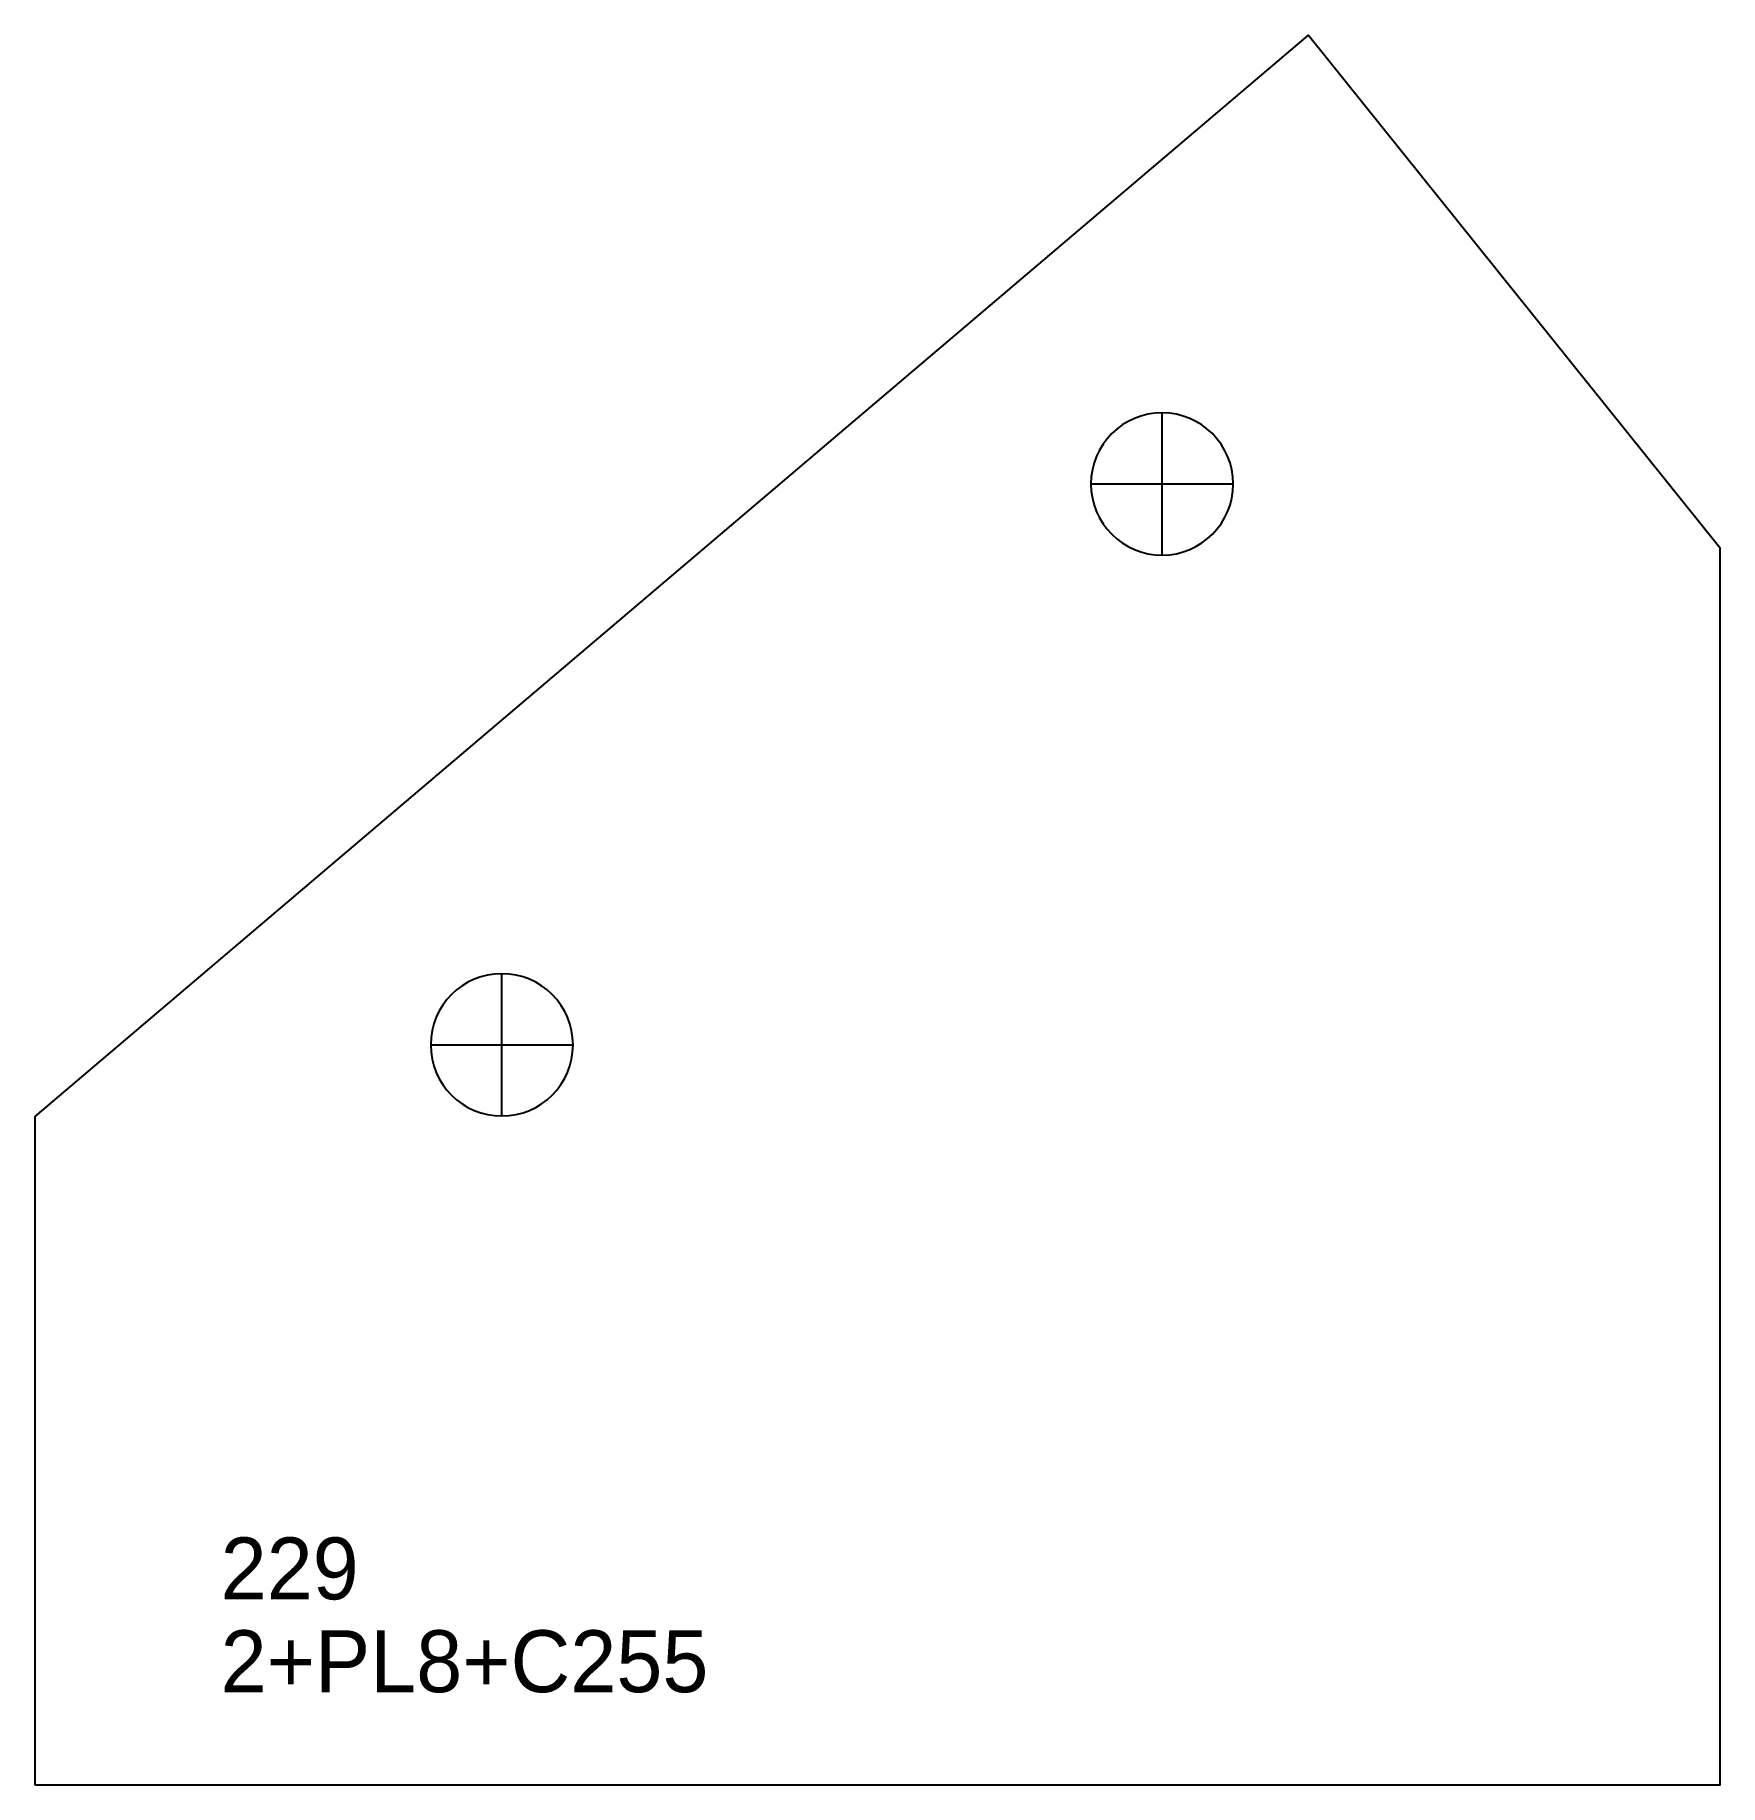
# Model space of a CAD drawing. Extents: x 0 to 272, y 0 to 283.
import ezdxf

# ---------------------------------------------------------------- set-up
doc = ezdxf.new("R2010")
doc.units = 0
for name, color, linetype in [('22', 7, 'CONTINUOUS'), ('CUT', 7, 'CONTINUOUS'), ('SCRIBE', 3, 'CONTINUOUS'), ('TEXT', 7, 'CONTINUOUS')]:
    doc.layers.add(name, color=color, linetype=linetype)

msp = doc.modelspace()

# ---------------------------------------------------------------- linework, layer by layer
at = {"layer": '22', "color": 7, "linetype": 'CONTINUOUS'}
for p, q in [((182.13, 198.76), (182.13, 221.76)), ((170.63, 210.26), (193.63, 210.26)), ((75.44, 108.12), (75.44, 131.12)), ((63.94, 119.62), (86.94, 119.62))]:
    msp.add_line(p, q, dxfattribs=at)
for points in [[(182.13, 221.76, 1), (182.13, 198.76, 1)], [(75.44, 131.12, 1), (75.44, 108.12, 1)]]:
    msp.add_lwpolyline(points, format="xyb", close=True, dxfattribs=at)
at = {"layer": 'CUT', "color": 7, "linetype": 'CONTINUOUS'}
msp.add_lwpolyline([(0, 0), (0, 108.02), (205.78, 282.82), (272.29, 200), (272.29, 0)], close=True, dxfattribs=at)

# ---------------------------------------------------------------- texts
at = {"layer": 'SCRIBE', "color": 3}
msp.add_text('229', height=10, dxfattribs=at).set_placement((30, 30))
at = {"layer": 'TEXT', "color": 7}
msp.add_text('2+PL8+C255', height=10, dxfattribs=at).set_placement((30, 15))

doc.saveas('drawing.dxf')
